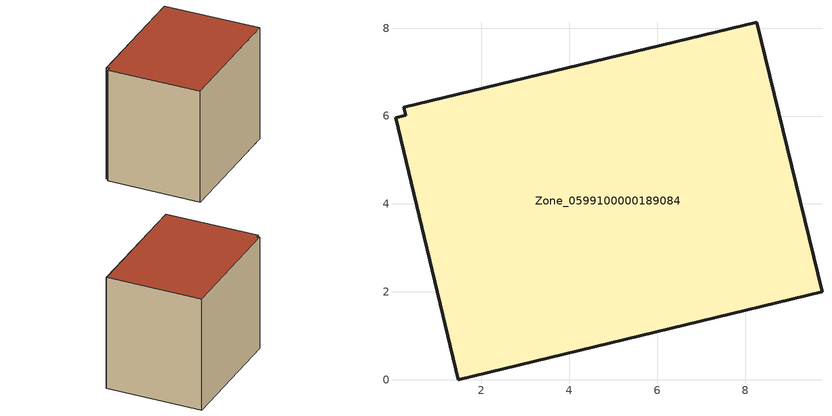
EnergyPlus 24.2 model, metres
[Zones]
Zone_0599100000189084
 floor ground (C_G): 0.04,5.96 0.27,6.01 0.23,6.2 8.27,8.13 9.75,2 1.48,0 z0
 wall outside (C_F): 9.75,2 8.27,8.13 0.23,6.2 0.27,6.01 0.04,5.96 1.48,0 9.75,2 z0:7.66
 roof outside (C_R): 0.27,6.01 0.04,5.96 1.48,0 9.75,2 8.27,8.13 0.23,6.2 z7.66
[BUILDING]
Pand.0599100000189084: North Axis=0; Terrain=City; Loads Convergence Tolerance Value=0.04; Temperature Convergence Tolerance Value=0.4; Solar Distribution=FullExterior; Maximum Number of Warmup Days=25; Minimum Number of Warmup Days=1
[Site:Location]
Rotterdam.The.Hague.AP_ZH_NLD Design_Conditions: Latitude=51.96; Longitude=4.45; Time Zone=1; Elevation=-4.5
[SITE:GROUNDTEMPERATURE:BUILDINGSURFACE]
18, 18, 18, 18, 18, 18, 18, 18, 18, 18, 18, 18
[MATERIAL] Thermal Absorptance=0.9; Solar Absorptance=0.7; Visible Absorptance=0.7
Name | Roughness | Thickness | Conductivity | Density | Specific Heat
G.TC.1965-1974 | MediumSmooth | 0.15 | 0.882353 | 540 | 1210
F.TC.1965-1974 | Rough | 0.3 | 0.697674 | 1920 | 840
R.TC.1965-1974 | MediumRough | 0.2 | 0.232558 | 1500 | 1000
[CONSTRUCTION]
C_G: G.TC.1965-1974
C_F: F.TC.1965-1974
C_R: R.TC.1965-1974
[ZONE]
Zone_0599100000189084: Type=1; Multiplier=1; Ceiling Height=Autocalculate; Volume=Autocalculate; Floor Area=autocalculate; Part of Total Floor Area=Yes
[ZONEINFILTRATION:DESIGNFLOWRATE]
Infil_Zone_0599100000189084: Zone or ZoneList or Space or SpaceList=Zone_0599100000189084; Schedule=AlwaysOn; Design Flow Rate Calculation Method=Flow/Area; Flow Rate per Floor Area=0.003; Constant Term Coefficient=1; Temperature Term Coefficient=0; Velocity Term Coefficient=0; Velocity Squared Term Coefficient=0
[HVACTEMPLATE:ZONE:IDEALLOADSAIRSYSTEM]
Zone_0599100000189084: Maximum Heating Supply Air Temperature=50; Minimum Cooling Supply Air Temperature=13; Maximum Heating Supply Air Humidity Ratio=0.0156; Minimum Cooling Supply Air Humidity Ratio=0.0077; Heating Limit=NoLimit; Cooling Limit=NoLimit; Dehumidification Control Type=ConstantSensibleHeatRatio; Cooling Sensible Heat Ratio=0.7; Dehumidification Setpoint=60; Humidification Control Type=None; Humidification Setpoint=30; Outdoor Air Method=None; Outdoor Air Flow Rate per Person=0.00944; Outdoor Air Flow Rate per Zone Floor Area=0; Outdoor Air Flow Rate per Zone=0; Demand Controlled Ventilation Type=None; Outdoor Air Economizer Type=NoEconomizer; Heat Recovery Type=None; Sensible Heat Recovery Effectiveness=0.7; Latent Heat Recovery Effectiveness=0.65
[ZONECONTROL:THERMOSTAT]
ThermostatControl_Zone_0599100000189084: Zone or ZoneList=Zone_0599100000189084; Control Type Schedule=DualSetpointControlType; Control 1=Thermostat_Zone_0599100000189084; Temperature Difference Between Cutout And Setpoint=0
[THERMOSTATSETPOINT:DUALSETPOINT]
Thermostat_Zone_0599100000189084: Heating Setpoint Temperature Schedule=HeatingSetpoint_Zone_0599100000189084; Cooling Setpoint Temperature Schedule=CoolingSetpoint_Zone_0599100000189084
[SCHEDULE:COMPACT]
HeatingSetpoint_Zone_0599100000189084: Through: 12/31, For: AllDays, Until: 24:00, 21
CoolingSetpoint_Zone_0599100000189084: Through: 12/31, For: AllDays, Until: 24:00, 24
DualSetpointControlType: Through: 12/31, For: AllDays, Until: 24:00, 4
AlwaysOn: Through: 12/31, For: AllDays, Until: 24:00, 1
